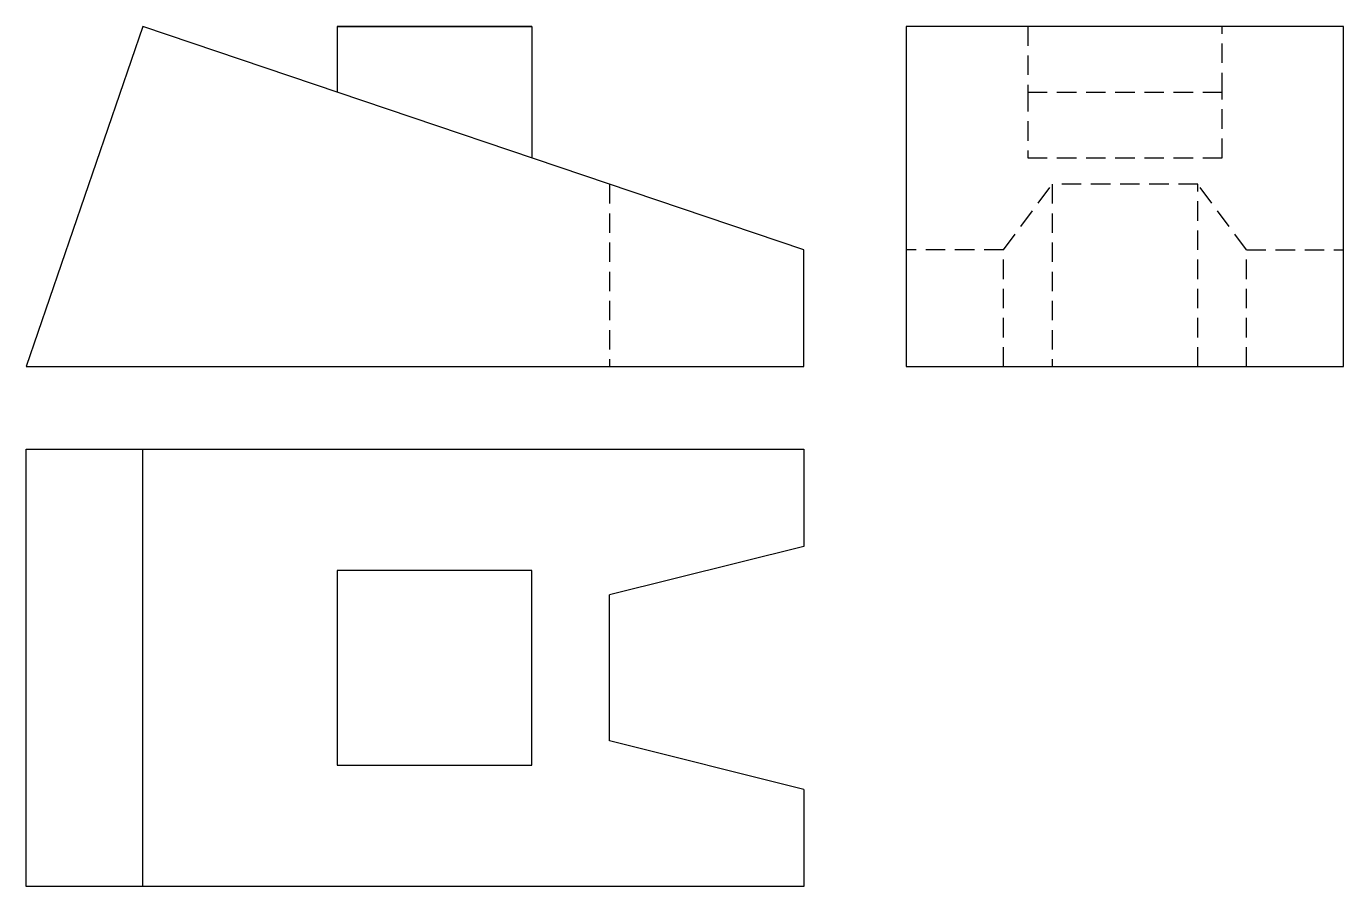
# Model space of a CAD drawing. Header units: inches. Extents: x 42 to 178, y 22 to 110.
import ezdxf

# ---------------------------------------------------------------- set-up
doc = ezdxf.new("R2010")
doc.units = ezdxf.units.IN
doc.header["$LTSCALE"] = 8
doc.header["$MEASUREMENT"] = 0
doc.linetypes.add('DASHED2', pattern=[0.375, 0.25, -0.125])

msp = doc.modelspace()

# ---------------------------------------------------------------- linework, layer by layer
for p, q in [((54.07, 110.45), (42.07, 75.45)), ((122.07, 87.45), (54.07, 110.45)), ((74.07, 110.45), (74.07, 103.68)), ((74.07, 110.45), (94.07, 110.45)), ((94.07, 110.45), (94.07, 96.92)), ((54.07, 21.96), (54.07, 66.96)), ((122.07, 56.96), (102.07, 51.96)), ((102.07, 36.96), (102.07, 51.96)), ((122.07, 31.96), (102.07, 36.96))]:
    msp.add_line(p, q)
at = {"linetype": 'DASHED2'}
for p, q in [((145.12, 110.45), (145.12, 103.68)), ((165.12, 103.68), (165.12, 110.45)), ((145.12, 103.68), (165.12, 103.68)), ((145.12, 103.68), (145.12, 96.92)), ((165.12, 96.92), (165.12, 103.68)), ((145.12, 96.92), (165.12, 96.92)), ((102.07, 94.21), (102.07, 75.45)), ((142.62, 87.45), (147.62, 94.21)), ((162.62, 94.21), (147.62, 94.21)), ((147.62, 94.21), (147.62, 75.45)), ((162.62, 75.45), (162.62, 94.21)), ((167.62, 87.45), (162.62, 94.21)), ((142.62, 87.45), (132.62, 87.45)), ((142.62, 75.45), (142.62, 87.45)), ((167.62, 75.45), (167.62, 87.45)), ((167.62, 87.45), (177.62, 87.45))]:
    msp.add_line(p, q, dxfattribs=at)
for points in [[(94.07, 110.45), (74.07, 110.45)], [(42.07, 75.45), (122.07, 75.45), (122.07, 87.45)], [(122.07, 31.96), (122.07, 21.96), (42.07, 21.96), (42.07, 66.96), (122.07, 66.96), (122.07, 56.96)]]:
    msp.add_lwpolyline(points)
for points in [[(132.62, 75.45), (177.62, 75.45), (177.62, 110.45), (132.62, 110.45)], [(74.07, 34.46), (94.07, 34.46), (94.07, 54.46), (74.07, 54.46)]]:
    msp.add_lwpolyline(points, close=True)

doc.saveas('drawing.dxf')
